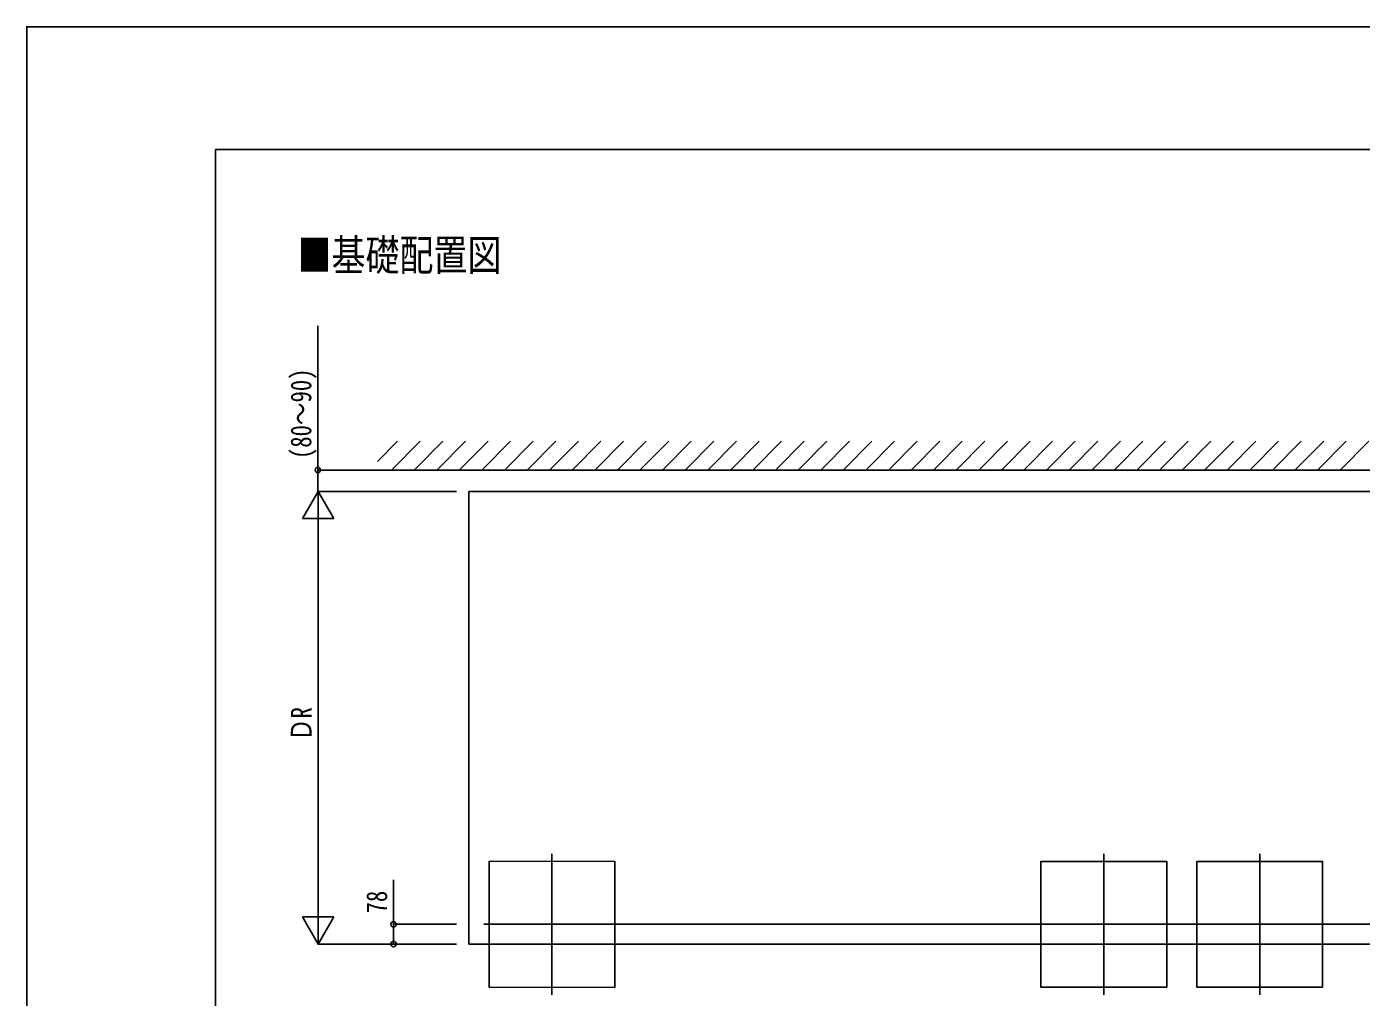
# Model space of a CAD drawing. Units: millimetres, scale not verified. Extents: x -10512 to 10512, y -7425 to 7425.
# Drawn here: x -10512 to -5206, y 3568 to 7425 of the extents above; entities that cross this region are included whole.
import ezdxf
from ezdxf.enums import TextEntityAlignment as Align

# ---------------------------------------------------------------- set-up
doc = ezdxf.new("R2010")
doc.units = ezdxf.units.MM
doc.header["$LTSCALE"] = 40
for name, color, linetype in [('0-2_USER1', 3, 'Continuous'), ('0-3_YKK_12', 2, 'Continuous'), ('0-5_YKK_A1', 4, 'Continuous'), ('0-6_YKK_D', 6, 'Continuous'), ('0-7_YKK_ZWAK', 7, 'Continuous')]:
    doc.layers.add(name, color=color, linetype=linetype)
doc.styles.add('ＭＳ ゴシック', font='')
doc.styles.get('ＭＳ ゴシック').set_extended_font_data('MS Gothic')

msp = doc.modelspace()

# ---------------------------------------------------------------- linework, layer by layer
at = {"layer": '0-3_YKK_12'}
for p, q in [((-8423.9, 4137.54), (-8423.9, 3577.54)), ((-6229.9, 4137.54), (-6229.9, 3577.54)), ((-5609.9, 4137.54), (-5609.9, 3577.54)), ((-8695.4, 3857.54), (-2378.4, 3857.54))]:
    msp.add_line(p, q, dxfattribs=at)
at = {"layer": '0-5_YKK_A1'}
for p, q in [((-9117.17, 5697.6), (-9037.53, 5777.23)), ((-9061.82, 5663.14), (-8947.73, 5777.23)), ((-8972.02, 5663.14), (-8857.93, 5777.23)), ((-8882.21, 5663.14), (-8768.13, 5777.23)), ((-8792.41, 5663.14), (-8678.32, 5777.23)), ((-8702.61, 5663.14), (-8588.52, 5777.23)), ((-8612.81, 5663.14), (-8498.72, 5777.23)), ((-8523, 5663.14), (-8408.92, 5777.23)), ((-8433.2, 5663.14), (-8319.11, 5777.23)), ((-8343.4, 5663.14), (-8229.31, 5777.23)), ((-8253.6, 5663.14), (-8139.51, 5777.23)), ((-8163.79, 5663.14), (-8049.71, 5777.23)), ((-8073.99, 5663.14), (-7959.9, 5777.23)), ((-7984.19, 5663.14), (-7870.1, 5777.23)), ((-7894.39, 5663.14), (-7780.3, 5777.23)), ((-7804.58, 5663.14), (-7690.5, 5777.23)), ((-7714.78, 5663.14), (-7600.69, 5777.23)), ((-7624.98, 5663.14), (-7510.89, 5777.23)), ((-7535.18, 5663.14), (-7421.09, 5777.23)), ((-7445.37, 5663.14), (-7331.29, 5777.23)), ((-7355.57, 5663.14), (-7241.48, 5777.23)), ((-7265.77, 5663.14), (-7151.68, 5777.23)), ((-7175.97, 5663.14), (-7061.88, 5777.23)), ((-7086.16, 5663.14), (-6972.07, 5777.23)), ((-6996.36, 5663.14), (-6882.27, 5777.23)), ((-6906.56, 5663.14), (-6792.47, 5777.23)), ((-6816.76, 5663.14), (-6702.67, 5777.23)), ((-6726.95, 5663.14), (-6612.86, 5777.23)), ((-6637.15, 5663.14), (-6523.06, 5777.23)), ((-6547.35, 5663.14), (-6433.26, 5777.23)), ((-6457.54, 5663.14), (-6343.46, 5777.23)), ((-6367.74, 5663.14), (-6253.65, 5777.23)), ((-6277.94, 5663.14), (-6163.85, 5777.23)), ((-6188.14, 5663.14), (-6074.05, 5777.23)), ((-6098.33, 5663.14), (-5984.25, 5777.23)), ((-6008.53, 5663.14), (-5894.44, 5777.23)), ((-5918.73, 5663.14), (-5804.64, 5777.23)), ((-5828.93, 5663.14), (-5714.84, 5777.23)), ((-5739.12, 5663.14), (-5625.04, 5777.23)), ((-5649.32, 5663.14), (-5535.23, 5777.23)), ((-5559.52, 5663.14), (-5445.43, 5777.23)), ((-5469.72, 5663.14), (-5355.63, 5777.23)), ((-5379.91, 5663.14), (-5265.83, 5777.23)), ((-5290.11, 5663.14), (-5176.02, 5777.23)), ((-9117.92, 5663.14), (-1746.05, 5663.14)), ((-8753.9, 5578.14), (-2319.9, 5578.14)), ((-8753.9, 5578.14), (-8753.9, 3779.14)), ((-2319.9, 3779.14), (-8753.9, 3779.14))]:
    msp.add_line(p, q, dxfattribs=at)
for points in [[(-8173.9, 3606.65), (-8673.9, 3608.43), (-8673.9, 4108.43), (-8173.9, 4106.65)], [(-5979.9, 3607.54), (-6479.9, 3607.54), (-6479.9, 4107.54), (-5979.9, 4107.54)], [(-5359.9, 3607.54), (-5859.9, 3607.54), (-5859.9, 4107.54), (-5359.9, 4107.54)]]:
    msp.add_lwpolyline(points, close=True, dxfattribs=at)
at = {"layer": '0-6_YKK_D'}
for p, q in [((-8803.9, 5663.14), (-9355.9, 5663.14)), ((-9353.9, 5578.14), (-9416.4, 5469.89)), ((-8803.9, 5578.14), (-9355.9, 5578.14)), ((-8803.9, 5578.14), (-9354.9, 5578.14)), ((-9353.9, 5578.14), (-9291.4, 5469.89)), ((-9353.9, 5578.14), (-9353.9, 5361.64)), ((-9416.4, 5469.89), (-9291.4, 5469.89)), ((-9353.9, 3904.14), (-9353.9, 5453.14)), ((-9353.9, 3779.14), (-9353.9, 3995.65)), ((-9353.9, 3779.14), (-9416.4, 3887.39)), ((-9291.4, 3887.39), (-9416.4, 3887.39)), ((-9353.9, 3779.14), (-9291.4, 3887.39)), ((-8803.9, 3857.54), (-9054.9, 3857.54)), ((-8803.9, 3779.14), (-9354.9, 3779.14)), ((-8803.9, 3779.14), (-9054.9, 3779.14))]:
    msp.add_line(p, q, dxfattribs=at)
for points in [[(-9354.9, 5578.14), (-9354.9, 5663.14), (-9354.9, 6236.31)], [(-9053.9, 3779.14), (-9053.9, 3857.54), (-9053.9, 4034.04)]]:
    msp.add_lwpolyline(points, dxfattribs=at)
for centre in [(-9354.9, 5663.14), (-9053.9, 3857.54), (-9053.9, 3779.14)]:
    msp.add_circle(centre, 10.62, dxfattribs=at)
at = {"layer": '0-7_YKK_ZWAK'}
for p in [(9737.55, 6937.5), (-9762.45, -6312.5)]:
    msp.add_line(p, (-9762.45, 6937.5), dxfattribs=at)
msp.add_lwpolyline([(-10512.5, -7425), (10512.5, -7425), (10512.5, 7425), (-10512.5, 7425)], close=True, dxfattribs=at)

# ---------------------------------------------------------------- texts
at = {"layer": '0-2_USER1', "style": 'ＭＳ ゴシック', "width": 0.8}
msp.add_text('■基礎配置図', height=123.8, dxfattribs=at).set_placement((-9435.51, 6418.2), align=Align.BOTTOM_LEFT)
at = {"layer": '0-6_YKK_D', "style": 'ＭＳ ゴシック', "width": 0.8}
for s, p in [('(80～90)', (-9356.23, 5706.98)), ('ＤR', (-9354.9, 4585.64)), ('78', (-9054.9, 3901.04))]:
    msp.add_text(s, height=82.48, rotation=90, dxfattribs=at).set_placement(p, align=Align.BOTTOM_LEFT)

doc.saveas('drawing.dxf')
